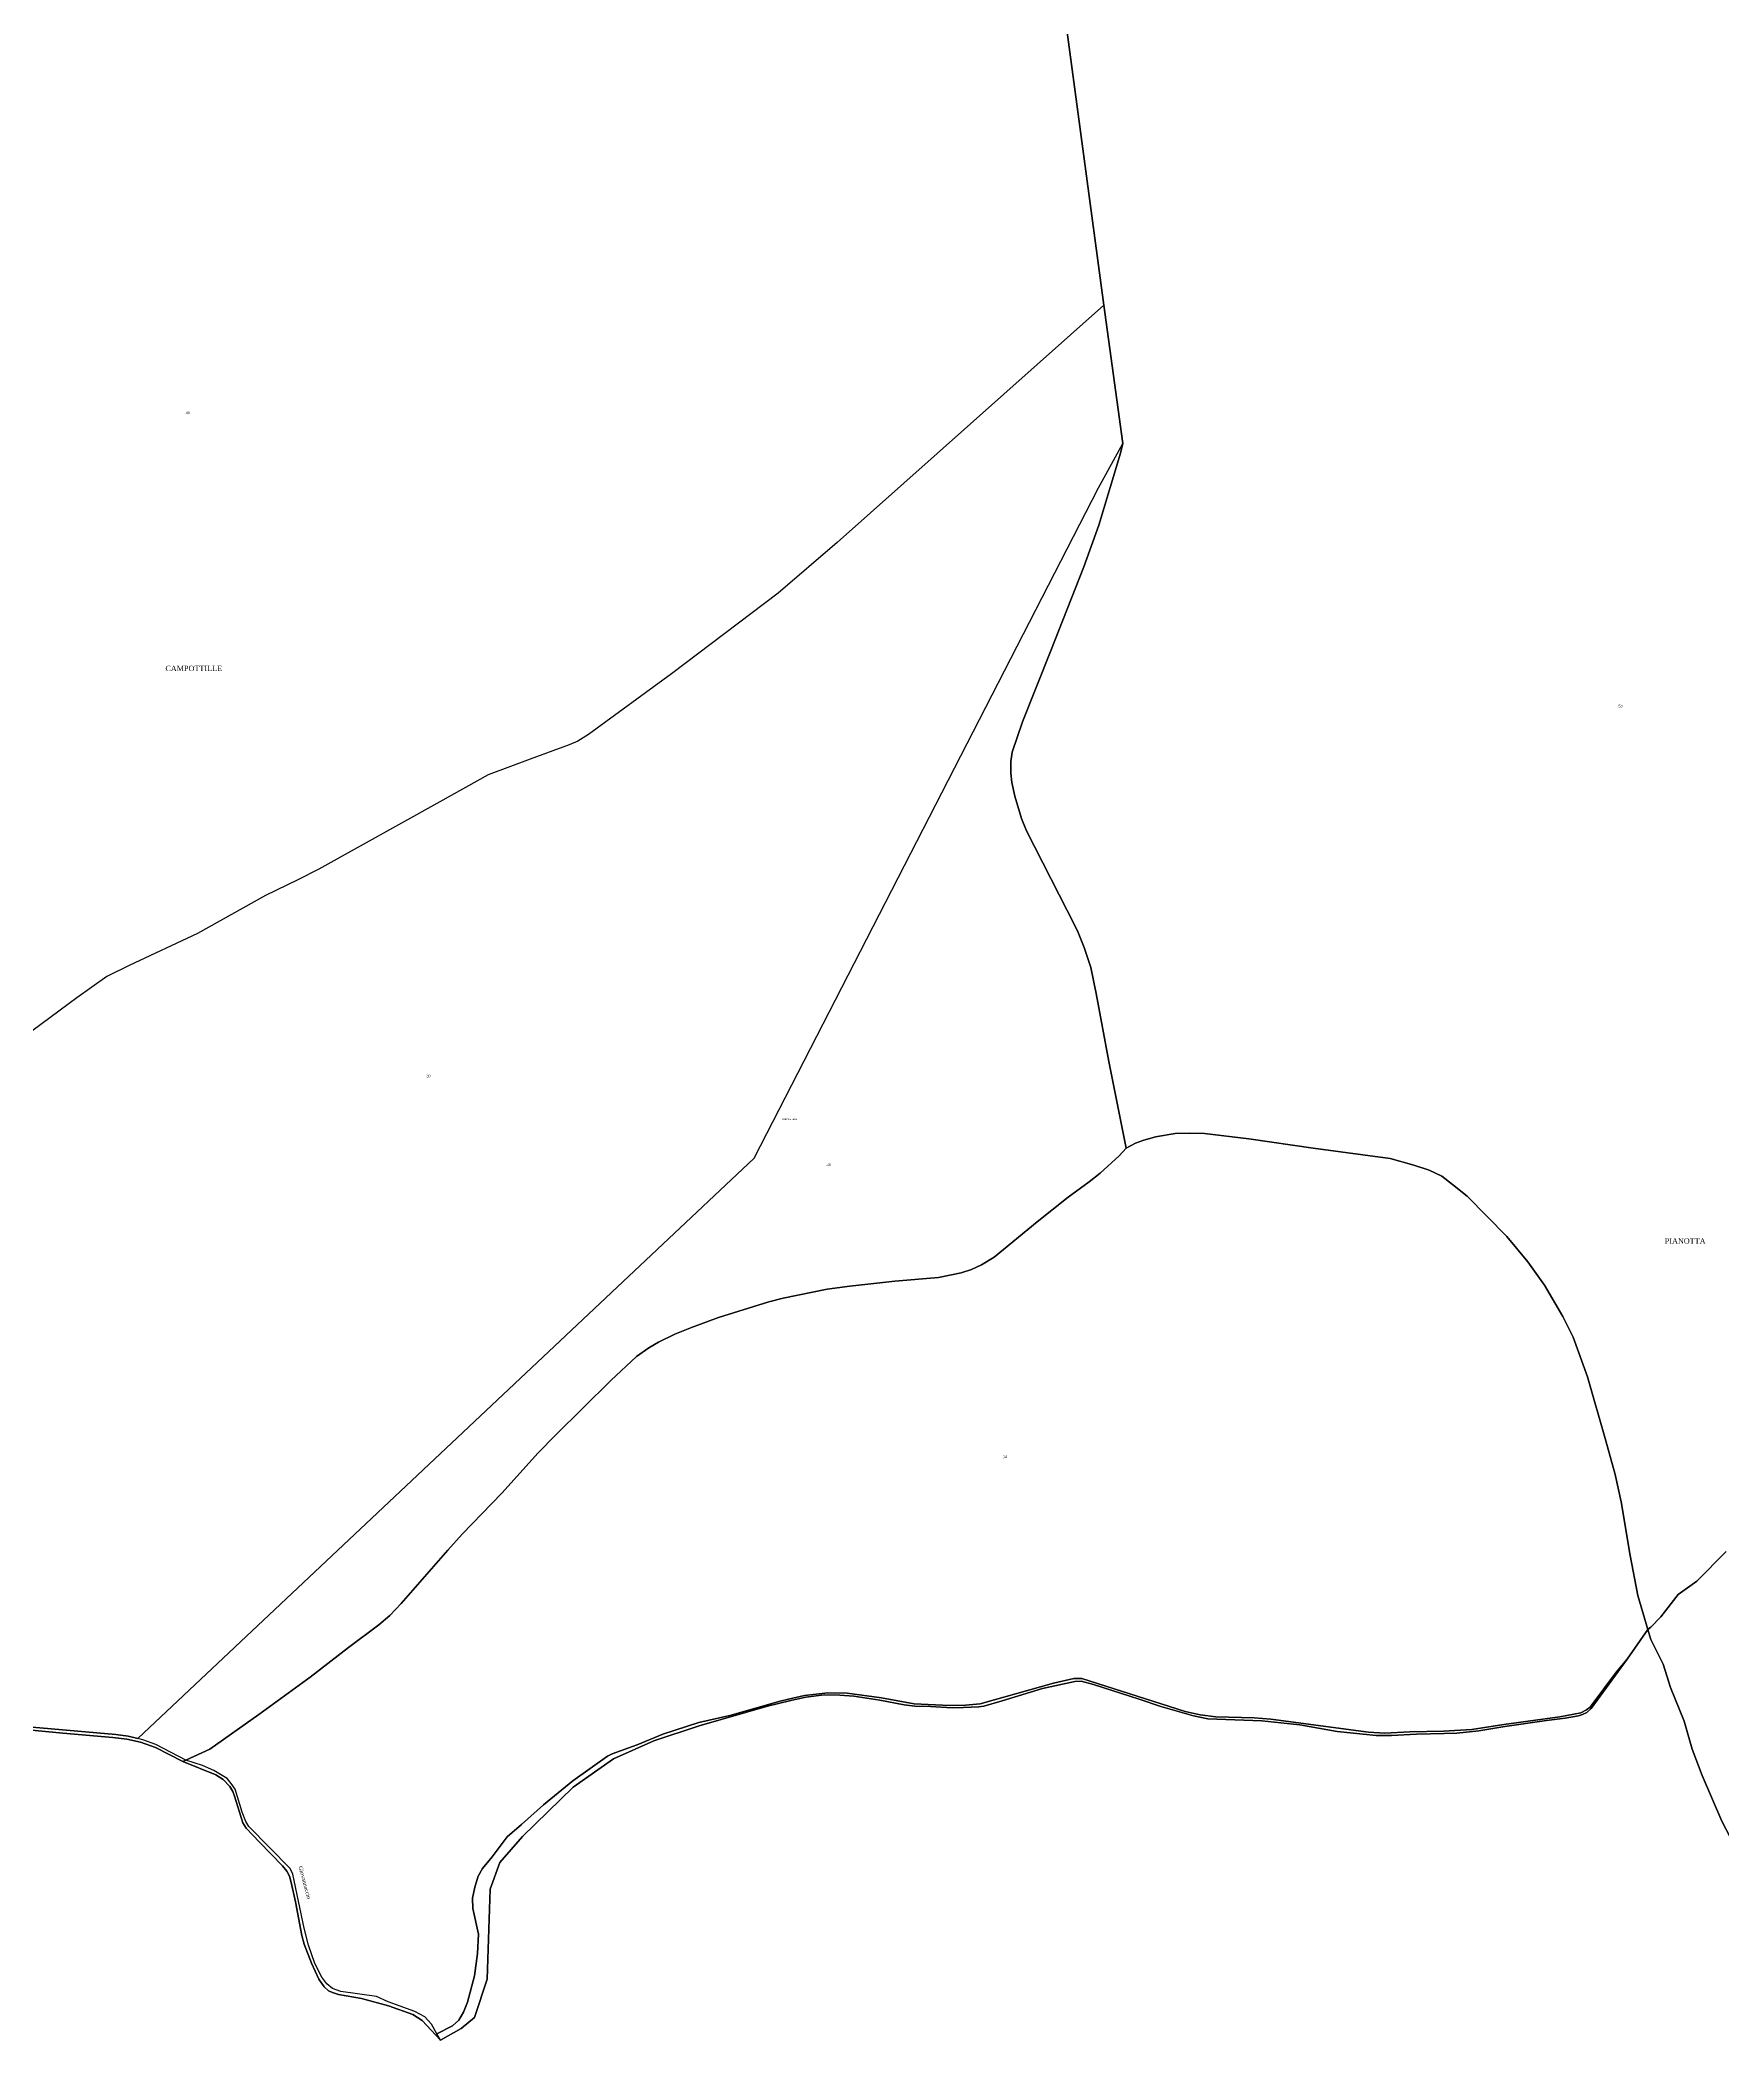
# Model space of a CAD drawing. Extents: x 1189447 to 1205702, y 6141591 to 6152844.
# Drawn here: x 1195226 to 1196486, y 6144600 to 6146098 of the extents above; entities that cross this region are included whole.
import ezdxf

# ---------------------------------------------------------------- set-up
doc = ezdxf.new("R2010")
doc.units = 0
doc.linetypes.add('CONTINU', pattern=[0])
for name, color, linetype in [('1LIEUDIT', 7, 'CONTINU'), ('1PARCELLE', 7, 'CONTINU'), ('1SUBDSECT', 7, 'CONTINU'), ('1TRONFLUV', 7, 'CONTINU'), ('3ENSIMMO', 7, 'CONTINU'), ('3LIEUDITTEX', 7, 'CONTINU'), ('3PARCELLETEX', 7, 'CONTINU'), ('3TRONFLUVTEX', 7, 'CONTINU')]:
    doc.layers.add(name, color=color, linetype=linetype)
doc.styles.get("Standard").update_dxf_attribs({"font": 'Times New Roman'})

msp = doc.modelspace()

# ---------------------------------------------------------------- linework, layer by layer
at = {"layer": '1LIEUDIT'}
for points in [[(1195992.85, 6146126.43), (1196023.25, 6145899.7), (1196037.41, 6145796.16), (1196035.61, 6145788.75), (1196019.54, 6145734.94), (1196008.31, 6145703.52), (1195983.35, 6145640.16), (1195962.36, 6145587.47), (1195954.6, 6145564.81), (1195953.54, 6145557.81), (1195953.62, 6145549.11), (1195954.38, 6145541.99), (1195956.53, 6145531.82), (1195961.59, 6145515.03), (1195965.3, 6145505.74), (1195995.85, 6145446.13), (1196003.43, 6145430.89), (1196008.56, 6145418.27), (1196013.55, 6145403.43), (1196017.47, 6145383.99), (1196027.09, 6145332.95), (1196040.03, 6145268.02), (1196034.75, 6145262.24), (1196020.38, 6145249.26), (1196012.26, 6145242.63), (1195996.55, 6145231.31), (1195973.36, 6145212.68), (1195940.99, 6145186.36), (1195931.48, 6145180.56), (1195924.14, 6145177.05), (1195916.26, 6145174.58), (1195899.42, 6145171), (1195866.65, 6145168.38), (1195832.86, 6145164.57), (1195815.99, 6145162.33), (1195782.89, 6145155.61), (1195772.3, 6145152.78), (1195734.51, 6145140.97), (1195714.22, 6145133.64), (1195701.69, 6145128.5), (1195689.45, 6145122.5), (1195682.35, 6145118.33), (1195673.03, 6145111.82), (1195653.78, 6145093.92), (1195612.4, 6145052.91), (1195599.38, 6145039.69), (1195572.22, 6145009.56), (1195542.31, 6144978.68), (1195531.51, 6144966.7), (1195496.67, 6144926.68), (1195488.16, 6144917.77), (1195479.94, 6144910.81), (1195457.17, 6144893.66), (1195428.49, 6144871.61), (1195390.05, 6144843.47), (1195353.24, 6144817.64), (1195335.25, 6144809.31), (1195335.25, 6144809.31), (1195333.03, 6144808.33), (1195312.61, 6144818.78), (1195301.34, 6144822.92), (1195290.95, 6144825.05), (1195280.53, 6144826.45), (1195243.14, 6144829.6), (1195204.13, 6144833.43)], [(1196493.12, 6144750.57), (1196486.28, 6144763.67), (1196471.51, 6144797.89), (1196464.06, 6144817.65), (1196458.16, 6144838.68), (1196447.94, 6144863.68), (1196442.37, 6144881.32), (1196433.27, 6144899.76), (1196430.95, 6144907.25), (1196415.47, 6144885.04), (1196388.38, 6144848.02), (1196385.26, 6144845.18), (1196382.04, 6144843.47), (1196378.9, 6144842.61), (1196368.96, 6144840.89), (1196355.05, 6144839.11), (1196323.64, 6144834.58), (1196304.28, 6144831.32), (1196287.85, 6144829.67), (1196278.29, 6144829.28), (1196257.55, 6144828.77), (1196238.73, 6144827.94), (1196227.37, 6144827.87), (1196198.06, 6144830.86), (1196170.08, 6144835.8), (1196141.74, 6144838.83), (1196101.29, 6144840.42), (1196090.37, 6144842.57), (1196065.96, 6144849.59), (1196049.7, 6144854.97), (1196015.39, 6144866.06), (1196006.22, 6144868.47), (1196001.51, 6144868.29), (1195977.2, 6144863.11), (1195947, 6144853.91), (1195933.23, 6144849.89), (1195929.6, 6144849.2), (1195918.15, 6144848.88), (1195909.47, 6144848.48), (1195893.43, 6144849.53), (1195881.54, 6144849.86), (1195873.6, 6144850.79), (1195855.3, 6144854.28), (1195835.86, 6144857.42), (1195825.35, 6144858.16), (1195813.57, 6144858.42), (1195799.84, 6144856.44), (1195788.64, 6144854.1), (1195771.26, 6144849.84), (1195720.08, 6144835.19), (1195685.93, 6144823.9), (1195655.8, 6144810.3), (1195625.51, 6144789.03), (1195587.59, 6144752.21), (1195570.53, 6144732.73), (1195563.36, 6144712.73), (1195561.11, 6144645.2), (1195551.63, 6144616.48), (1195541.62, 6144608.23), (1195526.09, 6144599.64), (1195512.5, 6144614.34), (1195505.33, 6144618.87), (1195487.27, 6144625.31), (1195467.03, 6144630.84), (1195449.62, 6144633.8), (1195445.11, 6144635.16), (1195442.27, 6144636.54), (1195439.03, 6144639.41), (1195434.84, 6144645.19), (1195429.5, 6144657.13), (1195423.94, 6144671.41), (1195422.15, 6144677.9), (1195417.43, 6144703.16), (1195414.32, 6144717.68), (1195412.97, 6144722.41), (1195411, 6144726.28), (1195407.76, 6144730.24), (1195390.45, 6144747.89), (1195380.4, 6144758.31), (1195377.98, 6144762.48), (1195371.73, 6144782.43), (1195370.53, 6144785.83), (1195368.32, 6144789.5), (1195363.32, 6144794.8), (1195357.8, 6144798.37), (1195333.03, 6144808.33), (1195335.25, 6144809.31), (1195353.24, 6144817.64), (1195390.05, 6144843.47), (1195428.49, 6144871.61), (1195457.17, 6144893.66), (1195479.94, 6144910.81), (1195488.16, 6144917.77), (1195496.67, 6144926.68), (1195531.51, 6144966.7), (1195542.31, 6144978.68), (1195572.22, 6145009.56), (1195599.38, 6145039.69), (1195612.4, 6145052.91), (1195653.78, 6145093.92), (1195673.03, 6145111.82), (1195682.35, 6145118.33), (1195689.45, 6145122.5), (1195701.69, 6145128.5), (1195714.22, 6145133.64), (1195734.51, 6145140.97), (1195772.3, 6145152.78), (1195782.89, 6145155.61), (1195815.99, 6145162.33), (1195832.86, 6145164.57), (1195866.65, 6145168.38), (1195899.42, 6145171), (1195916.26, 6145174.58), (1195924.14, 6145177.05), (1195931.48, 6145180.56), (1195940.99, 6145186.36), (1195973.36, 6145212.68), (1195996.55, 6145231.31), (1196012.26, 6145242.63), (1196020.38, 6145249.26), (1196034.75, 6145262.24), (1196040.03, 6145268.02), (1196027.09, 6145332.95), (1196017.47, 6145383.99), (1196013.55, 6145403.43), (1196008.56, 6145418.27), (1196003.43, 6145430.89), (1195995.85, 6145446.13), (1195965.3, 6145505.74), (1195961.59, 6145515.03), (1195956.53, 6145531.82), (1195954.38, 6145541.99), (1195953.62, 6145549.11), (1195953.54, 6145557.81), (1195954.6, 6145564.81), (1195962.36, 6145587.47), (1195983.35, 6145640.16), (1196008.31, 6145703.52), (1196019.54, 6145734.94), (1196035.61, 6145788.75), (1196037.41, 6145796.16), (1196023.25, 6145899.7), (1195992.85, 6146126.43)]]:
    msp.add_lwpolyline(points, dxfattribs=at)
at = {"layer": '1PARCELLE'}
for points in [[(1195992.85, 6146126.43), (1196023.25, 6145899.7), (1196023.25, 6145899.7), (1195823.41, 6145721.85), (1195779.29, 6145683.85), (1195699.14, 6145623.39), (1195637.11, 6145578.09), (1195628.94, 6145573.02), (1195622.5, 6145570.13), (1195593.25, 6145559.42), (1195561.73, 6145547.73), (1195525.52, 6145527.61), (1195435, 6145477), (1195419.16, 6145468.95), (1195394.88, 6145457.22), (1195344.1, 6145428.8), (1195292.72, 6145404.75), (1195275.98, 6145396.58), (1195253.65, 6145380.66), (1195187.8, 6145332.11)], [(1196489.53, 6144965.63), (1196467.58, 6144943.52), (1196453.66, 6144933.5), (1196440.56, 6144916.73), (1196433.06, 6144909.05), (1196430.95, 6144907.25), (1196430.95, 6144907.25), (1196423.48, 6144932.72), (1196417.56, 6144962.8), (1196410.98, 6145002.86), (1196406.41, 6145023.52), (1196399.38, 6145048.78), (1196385.65, 6145096.67), (1196375.06, 6145126.38), (1196367.21, 6145141.95), (1196353.36, 6145165.27), (1196340.92, 6145182.7), (1196325.36, 6145201.67), (1196295.54, 6145231.9), (1196284.61, 6145240.86), (1196276.61, 6145246.9), (1196267.05, 6145251.52), (1196255.57, 6145255.32), (1196237.82, 6145260.25), (1196180.05, 6145267.92), (1196131.82, 6145274.92), (1196098.57, 6145278.88), (1196087.59, 6145279.28), (1196076.69, 6145278.94), (1196062.05, 6145276.48), (1196052.47, 6145273.77), (1196046.85, 6145271.7), (1196040.03, 6145268.02), (1196027.09, 6145332.95), (1196017.47, 6145383.99), (1196013.55, 6145403.43), (1196008.56, 6145418.27), (1196003.43, 6145430.89), (1195995.85, 6145446.13), (1195965.3, 6145505.74), (1195961.59, 6145515.03), (1195956.53, 6145531.82), (1195954.38, 6145541.99), (1195953.62, 6145549.11), (1195953.54, 6145557.81), (1195954.6, 6145564.81), (1195962.36, 6145587.47), (1195983.35, 6145640.16), (1196008.31, 6145703.52), (1196019.54, 6145734.94), (1196035.61, 6145788.75), (1196037.41, 6145796.16), (1196023.25, 6145899.7), (1195992.85, 6146126.43)], [(1195205.97, 6144835.34), (1195282.74, 6144828.66), (1195292.07, 6144827.35), (1195299.27, 6144825.52), (1195761.31, 6145260.53), (1196019.3, 6145762.78), (1196037.41, 6145796.16), (1196023.25, 6145899.7), (1196023.25, 6145899.7), (1195823.41, 6145721.85), (1195779.29, 6145683.85), (1195699.14, 6145623.39), (1195637.11, 6145578.09), (1195628.94, 6145573.02), (1195622.5, 6145570.13), (1195593.25, 6145559.42), (1195561.73, 6145547.73), (1195525.52, 6145527.61), (1195435, 6145477), (1195419.16, 6145468.95), (1195394.88, 6145457.22), (1195344.1, 6145428.8), (1195292.72, 6145404.75), (1195275.98, 6145396.58), (1195253.65, 6145380.66), (1195187.8, 6145332.11)], [(1196493.12, 6144750.57), (1196486.28, 6144763.67), (1196471.51, 6144797.89), (1196464.06, 6144817.65), (1196458.16, 6144838.68), (1196447.94, 6144863.68), (1196442.37, 6144881.32), (1196433.27, 6144899.76), (1196430.95, 6144907.25), (1196433.06, 6144909.05), (1196440.56, 6144916.73), (1196453.66, 6144933.5), (1196467.58, 6144943.52), (1196489.53, 6144965.63)]]:
    msp.add_lwpolyline(points, dxfattribs=at)
for points in [[(1196040.03, 6145268.02), (1196034.75, 6145262.24), (1196020.38, 6145249.26), (1196012.26, 6145242.63), (1195996.55, 6145231.31), (1195973.36, 6145212.68), (1195940.99, 6145186.36), (1195931.48, 6145180.56), (1195924.14, 6145177.05), (1195916.26, 6145174.58), (1195899.42, 6145171), (1195866.65, 6145168.38), (1195832.86, 6145164.57), (1195815.99, 6145162.33), (1195782.89, 6145155.61), (1195772.3, 6145152.78), (1195734.51, 6145140.97), (1195714.22, 6145133.64), (1195701.69, 6145128.5), (1195689.45, 6145122.5), (1195682.35, 6145118.33), (1195673.03, 6145111.82), (1195653.78, 6145093.92), (1195612.4, 6145052.91), (1195599.38, 6145039.69), (1195572.22, 6145009.56), (1195542.31, 6144978.68), (1195531.51, 6144966.7), (1195496.67, 6144926.68), (1195488.16, 6144917.77), (1195479.94, 6144910.81), (1195457.17, 6144893.66), (1195428.49, 6144871.61), (1195390.05, 6144843.47), (1195353.24, 6144817.64), (1195335.25, 6144809.31), (1195312.7, 6144820.98), (1195303.05, 6144824.55), (1195299.27, 6144825.52), (1195761.31, 6145260.53), (1196019.3, 6145762.78), (1196037.41, 6145796.16), (1196035.61, 6145788.75), (1196019.54, 6145734.94), (1196008.31, 6145703.52), (1195983.35, 6145640.16), (1195962.36, 6145587.47), (1195954.6, 6145564.81), (1195953.54, 6145557.81), (1195953.62, 6145549.11), (1195954.38, 6145541.99), (1195956.53, 6145531.82), (1195961.59, 6145515.03), (1195965.3, 6145505.74), (1195995.85, 6145446.13), (1196003.43, 6145430.89), (1196008.56, 6145418.27), (1196013.55, 6145403.43), (1196017.47, 6145383.99), (1196027.09, 6145332.95), (1196040.03, 6145268.02)], [(1196430.95, 6144907.25), (1196415.47, 6144885.04), (1196407.43, 6144875.45), (1196387.59, 6144848.96), (1196384.95, 6144847.06), (1196380.63, 6144844.79), (1196364.91, 6144841.84), (1196323.11, 6144836.18), (1196299.08, 6144832.29), (1196277.72, 6144830.96), (1196252.45, 6144830.58), (1196233.8, 6144829.54), (1196221.54, 6144830.42), (1196148.51, 6144840.01), (1196135.87, 6144841.01), (1196107.24, 6144841.83), (1196095.31, 6144843.38), (1196084.31, 6144845.78), (1196006.76, 6144870.45), (1196000.8, 6144870.46), (1195985.44, 6144867.02), (1195930.47, 6144851.52), (1195919.52, 6144850.67), (1195907.59, 6144850.44), (1195881.16, 6144851.59), (1195856.54, 6144856.09), (1195830.99, 6144859.6), (1195816.37, 6144859.8), (1195798.95, 6144857.76), (1195787.01, 6144855.08), (1195780.73, 6144853.59), (1195742.95, 6144842.94), (1195719.77, 6144837.48), (1195692.86, 6144828.76), (1195673.47, 6144820.81), (1195654.87, 6144814.18), (1195651.36, 6144812.28), (1195625.18, 6144793.84), (1195603.39, 6144775.88), (1195586.79, 6144761.02), (1195576.08, 6144751.86), (1195564.95, 6144736.85), (1195557.6, 6144728.15), (1195554.46, 6144722.41), (1195551.78, 6144714.26), (1195550.23, 6144705.82), (1195550.36, 6144698.29), (1195554.56, 6144679.07), (1195553.74, 6144664.36), (1195551.65, 6144647.69), (1195546.3, 6144627.9), (1195543.27, 6144620.47), (1195539.83, 6144614.46), (1195535.24, 6144610.34), (1195523.26, 6144604.3), (1195519.49, 6144611.44), (1195514.45, 6144616.94), (1195507.02, 6144621.05), (1195486.9, 6144628.19), (1195478.29, 6144632.3), (1195451.38, 6144635.91), (1195445.14, 6144638.18), (1195440.84, 6144641.74), (1195437.2, 6144646.81), (1195432.05, 6144656.94), (1195427.29, 6144670.61), (1195423.97, 6144683.53), (1195415.5, 6144723.81), (1195413.35, 6144728.23), (1195382.46, 6144759.72), (1195380.32, 6144763.28), (1195377.4, 6144770.35), (1195372.19, 6144787.53), (1195369.29, 6144791.8), (1195366.17, 6144795.49), (1195356.23, 6144801.71), (1195347.65, 6144805.28), (1195335.25, 6144809.31), (1195353.24, 6144817.64), (1195390.05, 6144843.47), (1195428.49, 6144871.61), (1195457.17, 6144893.66), (1195479.94, 6144910.81), (1195488.16, 6144917.77), (1195496.67, 6144926.68), (1195531.51, 6144966.7), (1195542.31, 6144978.68), (1195572.22, 6145009.56), (1195599.38, 6145039.69), (1195612.4, 6145052.91), (1195653.78, 6145093.92), (1195673.03, 6145111.82), (1195682.35, 6145118.33), (1195689.45, 6145122.5), (1195701.69, 6145128.5), (1195714.22, 6145133.64), (1195734.51, 6145140.97), (1195772.3, 6145152.78), (1195782.89, 6145155.61), (1195815.99, 6145162.33), (1195832.86, 6145164.57), (1195866.65, 6145168.38), (1195899.42, 6145171), (1195916.26, 6145174.58), (1195924.14, 6145177.05), (1195931.48, 6145180.56), (1195940.99, 6145186.36), (1195973.36, 6145212.68), (1195996.55, 6145231.31), (1196012.26, 6145242.63), (1196020.38, 6145249.26), (1196034.75, 6145262.24), (1196040.03, 6145268.02), (1196046.85, 6145271.7), (1196052.47, 6145273.77), (1196062.05, 6145276.48), (1196076.69, 6145278.94), (1196087.59, 6145279.28), (1196098.57, 6145278.88), (1196131.82, 6145274.92), (1196180.05, 6145267.92), (1196237.82, 6145260.25), (1196255.57, 6145255.32), (1196267.05, 6145251.52), (1196276.61, 6145246.9), (1196284.61, 6145240.86), (1196295.54, 6145231.9), (1196325.36, 6145201.67), (1196340.92, 6145182.7), (1196353.36, 6145165.27), (1196367.21, 6145141.95), (1196375.06, 6145126.38), (1196385.65, 6145096.67), (1196399.38, 6145048.78), (1196406.41, 6145023.52), (1196410.98, 6145002.86), (1196417.56, 6144962.8), (1196423.48, 6144932.72), (1196430.95, 6144907.25)]]:
    msp.add_lwpolyline(points, close=True, dxfattribs=at)
at = {"layer": '1SUBDSECT'}
msp.add_lwpolyline([(1195204.13, 6144833.43), (1195243.14, 6144829.6), (1195280.53, 6144826.45), (1195290.95, 6144825.05), (1195301.34, 6144822.92), (1195312.61, 6144818.78), (1195333.03, 6144808.33), (1195357.8, 6144798.37), (1195363.32, 6144794.8), (1195368.32, 6144789.5), (1195370.53, 6144785.83), (1195371.73, 6144782.43), (1195377.98, 6144762.48), (1195380.4, 6144758.31), (1195390.45, 6144747.89), (1195407.76, 6144730.24), (1195411, 6144726.28), (1195412.97, 6144722.41), (1195414.32, 6144717.68), (1195417.43, 6144703.16), (1195422.15, 6144677.9), (1195423.94, 6144671.41), (1195429.5, 6144657.13), (1195434.84, 6144645.19), (1195439.03, 6144639.41), (1195442.27, 6144636.54), (1195445.11, 6144635.16), (1195449.62, 6144633.8), (1195467.03, 6144630.84), (1195487.27, 6144625.31), (1195505.33, 6144618.87), (1195512.5, 6144614.34), (1195526.09, 6144599.64), (1195541.62, 6144608.23), (1195551.63, 6144616.48), (1195561.11, 6144645.2), (1195563.36, 6144712.73), (1195570.53, 6144732.73), (1195587.59, 6144752.21), (1195625.51, 6144789.03), (1195655.8, 6144810.3), (1195685.93, 6144823.9), (1195720.08, 6144835.19), (1195771.26, 6144849.84), (1195788.64, 6144854.1), (1195799.84, 6144856.44), (1195813.57, 6144858.42), (1195825.35, 6144858.16), (1195835.86, 6144857.42), (1195855.3, 6144854.28), (1195873.6, 6144850.79), (1195881.54, 6144849.86), (1195893.43, 6144849.53), (1195909.47, 6144848.48), (1195918.15, 6144848.88), (1195929.6, 6144849.2), (1195933.23, 6144849.89), (1195947, 6144853.91), (1195977.2, 6144863.11), (1196001.51, 6144868.29), (1196006.22, 6144868.47), (1196015.39, 6144866.06), (1196049.7, 6144854.97), (1196065.96, 6144849.59), (1196090.37, 6144842.57), (1196101.29, 6144840.42), (1196141.74, 6144838.83), (1196170.08, 6144835.8), (1196198.06, 6144830.86), (1196227.37, 6144827.87), (1196238.73, 6144827.94), (1196257.55, 6144828.77), (1196278.29, 6144829.28), (1196287.85, 6144829.67), (1196304.28, 6144831.32), (1196323.64, 6144834.58), (1196355.05, 6144839.11), (1196368.96, 6144840.89), (1196378.9, 6144842.61), (1196382.04, 6144843.47), (1196385.26, 6144845.18), (1196388.38, 6144848.02), (1196415.47, 6144885.04), (1196430.95, 6144907.25), (1196433.27, 6144899.76), (1196442.37, 6144881.32), (1196447.94, 6144863.68), (1196458.16, 6144838.68), (1196464.06, 6144817.65), (1196471.51, 6144797.89), (1196486.28, 6144763.67), (1196493.12, 6144750.57)], dxfattribs=at)
at = {"layer": '1TRONFLUV'}
msp.add_lwpolyline([(1195523.26, 6144604.3), (1195535.24, 6144610.34), (1195539.83, 6144614.46), (1195543.27, 6144620.47), (1195546.3, 6144627.9), (1195551.65, 6144647.69), (1195553.74, 6144664.36), (1195554.56, 6144679.07), (1195550.36, 6144698.29), (1195550.23, 6144705.82), (1195551.78, 6144714.26), (1195554.46, 6144722.41), (1195557.6, 6144728.15), (1195564.95, 6144736.85), (1195576.08, 6144751.86), (1195586.79, 6144761.02), (1195603.39, 6144775.88), (1195625.18, 6144793.84), (1195651.36, 6144812.28), (1195654.87, 6144814.18), (1195673.47, 6144820.81), (1195692.86, 6144828.76), (1195719.77, 6144837.48), (1195742.95, 6144842.94), (1195780.73, 6144853.59), (1195787.01, 6144855.08), (1195798.95, 6144857.76), (1195816.37, 6144859.8), (1195830.99, 6144859.6), (1195856.54, 6144856.09), (1195881.16, 6144851.59), (1195907.59, 6144850.44), (1195919.52, 6144850.67), (1195930.47, 6144851.52), (1195985.44, 6144867.02), (1196000.8, 6144870.46), (1196006.76, 6144870.45), (1196084.31, 6144845.78), (1196095.31, 6144843.38), (1196107.24, 6144841.83), (1196135.87, 6144841.01), (1196148.51, 6144840.01), (1196221.54, 6144830.42), (1196233.8, 6144829.54), (1196252.45, 6144830.58), (1196277.72, 6144830.96), (1196299.08, 6144832.29), (1196323.11, 6144836.18), (1196364.91, 6144841.84), (1196380.63, 6144844.79), (1196384.95, 6144847.06), (1196387.59, 6144848.96), (1196407.43, 6144875.45), (1196415.47, 6144885.04), (1196388.38, 6144848.02), (1196385.26, 6144845.18), (1196382.04, 6144843.47), (1196378.9, 6144842.61), (1196368.96, 6144840.89), (1196355.05, 6144839.11), (1196323.64, 6144834.58), (1196304.28, 6144831.32), (1196287.85, 6144829.67), (1196278.29, 6144829.28), (1196257.55, 6144828.77), (1196238.73, 6144827.94), (1196227.37, 6144827.87), (1196198.06, 6144830.86), (1196170.08, 6144835.8), (1196141.74, 6144838.83), (1196101.29, 6144840.42), (1196090.37, 6144842.57), (1196065.96, 6144849.59), (1196049.7, 6144854.97), (1196015.39, 6144866.06), (1196006.22, 6144868.47), (1196001.51, 6144868.29), (1195977.2, 6144863.11), (1195947, 6144853.91), (1195933.23, 6144849.89), (1195929.6, 6144849.2), (1195918.15, 6144848.88), (1195909.47, 6144848.48), (1195893.43, 6144849.53), (1195881.54, 6144849.86), (1195873.6, 6144850.79), (1195855.3, 6144854.28), (1195835.86, 6144857.42), (1195825.35, 6144858.16), (1195813.57, 6144858.42), (1195799.84, 6144856.44), (1195788.64, 6144854.1), (1195771.26, 6144849.84), (1195720.08, 6144835.19), (1195685.93, 6144823.9), (1195655.8, 6144810.3), (1195625.51, 6144789.03), (1195587.59, 6144752.21), (1195570.53, 6144732.73), (1195563.36, 6144712.73), (1195561.11, 6144645.2), (1195551.63, 6144616.48), (1195541.62, 6144608.23), (1195526.09, 6144599.64), (1195523.26, 6144604.3)], close=True, dxfattribs=at)
msp.add_lwpolyline([(1195204.13, 6144833.43), (1195243.14, 6144829.6), (1195280.53, 6144826.45), (1195290.95, 6144825.05), (1195301.34, 6144822.92), (1195312.61, 6144818.78), (1195333.03, 6144808.33), (1195357.8, 6144798.37), (1195363.32, 6144794.8), (1195368.32, 6144789.5), (1195370.53, 6144785.83), (1195371.73, 6144782.43), (1195377.98, 6144762.48), (1195380.4, 6144758.31), (1195390.45, 6144747.89), (1195407.76, 6144730.24), (1195411, 6144726.28), (1195412.97, 6144722.41), (1195414.32, 6144717.68), (1195417.43, 6144703.16), (1195422.15, 6144677.9), (1195423.94, 6144671.41), (1195429.5, 6144657.13), (1195434.84, 6144645.19), (1195439.03, 6144639.41), (1195442.27, 6144636.54), (1195445.11, 6144635.16), (1195449.62, 6144633.8), (1195467.03, 6144630.84), (1195487.27, 6144625.31), (1195505.33, 6144618.87), (1195512.5, 6144614.34), (1195526.09, 6144599.64), (1195523.26, 6144604.3), (1195519.49, 6144611.44), (1195514.45, 6144616.94), (1195507.02, 6144621.05), (1195486.9, 6144628.19), (1195478.29, 6144632.3), (1195451.38, 6144635.91), (1195445.14, 6144638.18), (1195440.84, 6144641.74), (1195437.2, 6144646.81), (1195432.05, 6144656.94), (1195427.29, 6144670.61), (1195423.97, 6144683.53), (1195415.5, 6144723.81), (1195413.35, 6144728.23), (1195382.46, 6144759.72), (1195380.32, 6144763.28), (1195377.4, 6144770.35), (1195372.19, 6144787.53), (1195369.29, 6144791.8), (1195366.17, 6144795.49), (1195356.23, 6144801.71), (1195347.65, 6144805.28), (1195335.25, 6144809.31), (1195312.7, 6144820.98), (1195303.05, 6144824.55), (1195299.27, 6144825.52), (1195292.07, 6144827.35), (1195282.74, 6144828.66), (1195205.97, 6144835.34)], dxfattribs=at)

# ---------------------------------------------------------------- texts
at = {"layer": '3ENSIMMO'}
msp.add_text('Radica al Tureo', height=1.125, dxfattribs=at).set_placement((1195782.38, 6145289.2))
at = {"layer": '3LIEUDITTEX'}
for s, p in [('CAMPOTTILLE', (1195319.98, 6145625.51)), ('PIANOTTA', (1196443.63, 6145196.42))]:
    msp.add_text(s, height=4, dxfattribs=at).set_placement(p)
at = {"layer": '3PARCELLETEX'}
for s, p in [('40', (1195335.22, 6145818.05)), ('53', (1196408.89, 6145598.41)), ('39', (1195515.62, 6145321.14)), ('38', (1195815.48, 6145254.7)), ('54', (1195947.59, 6145035.67))]:
    msp.add_text(s, height=2, dxfattribs=at).set_placement(p)
at = {"layer": '3TRONFLUVTEX'}
msp.add_text('Giovannaccio', height=3, rotation=285, dxfattribs=at).set_placement((1195419.75, 6144729.49))

doc.saveas('drawing.dxf')
